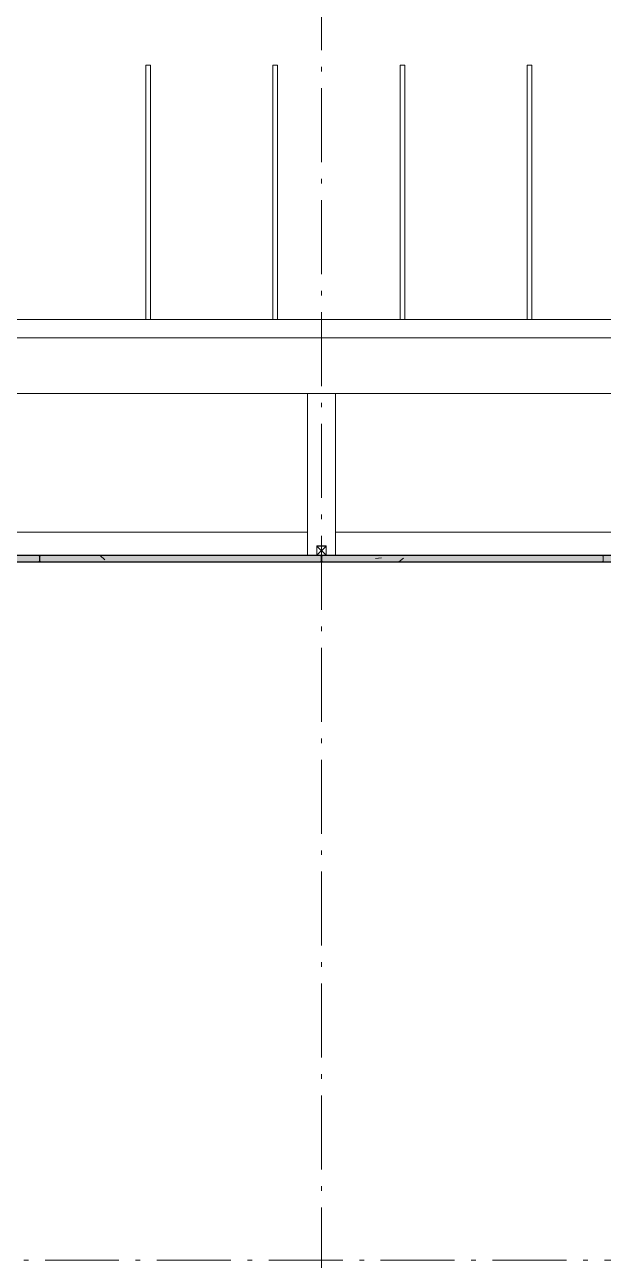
# Model space of a CAD drawing. Header units: metres. Extents: x -55 to 260, y -121 to 64.
# Drawn here: x 152.08 to 164.59, y 0 to 26.71 of the extents above; entities that cross this region are included whole.
import ezdxf

# ---------------------------------------------------------------- set-up
doc = ezdxf.new("R2010")
doc.units = ezdxf.units.M
doc.linetypes.add('01_Grid', pattern=[2.32, 1.6, -0.36, 0, -0.36])
for name, color, linetype, lineweight in [('0-1', 7, 'Continuous', 5), ('03EJES-1', 1, '01_Grid', 5), ('06MUR-1', 253, 'Continuous', 5), ('06MUR-2', 53, 'Continuous', 25), ('06MUREXT-1', 9, 'Continuous', 15), ('17EQAGUA-1', 253, 'Continuous', 5), ('45ESTAC-1', 253, 'Continuous', 5), ('46BANQ-1', 253, 'Continuous', 5), ('70LINEA-1', 254, 'Continuous', 5), ('70LINEA-2', 1, 'Continuous', 5), ('70LINEA_0_25-1', 9, 'Continuous', 15)]:
    doc.layers.add(name, color=color, linetype=linetype, lineweight=lineweight)
pattern_1 = [(50, (0, 0), (2.914806, -0.25534), [0.3048, -3.353]), (355, (0, 0), (-0.5639, 3.05678), [0.24384, -2.682]), (100.451, (0.243, -0.0213), (2.35075, 2.801895), [0.25904, -2.849]), (46.184, (0, 0.8128), (4.336665, -0.672795), [0.4572, -5.029]), (96.636, (0.3614, 0.7567), (3.798, 3.95842), [0.38856, -4.274]), (351.184, (0, 0.813), (3.79858, 3.95859), [0.36576, -4.023]), (21, (0.4064, 0.6096), (2.425556, -1.63645), [0.3048, -3.353]), (326, (0.4064, 0.6096), (0.98876, 2.946903), [0.24384, -2.682]), (71.451, (0.6086, 0.4733), (3.414398, 1.310927), [0.25904, -2.849]), (37.5, (0, 0), (0.049559, 1.352701), [0.13411, -2.516, 0.13411, -2.589, -2.692]), (37.5, (0, 0), (0.049559, 1.352701), [-5.373, 0.13411, -2.558]), (7.5, (0, 0), (1.06888, 1.603233), [0.13411, -1.418, 0.13411, -2.455, -1.026]), (7.5, (0, 0), (1.06888, 1.603233), [-4.141, 0.13411, -0.89205]), (327.5, (-0.9063, 0), (2.1693145, -0.091976), [0.13411, -0.88189, 0.13411, -3.036, -4.206]), (327.5, (-0.9063, 0), (2.1693145, -0.091976), [-4.186, 0.13411, -4.072]), (317.5, (-1.313, 0), (2.370307, 0.40642), [0.13411, -1.187, 0.13411, -1.971, -2.987]), (317.5, (-1.313, 0), (2.370307, 0.40642), [-3.426, 0.13411, -2.853])]

# ---------------------------------------------------------------- blocks, each defined once
blk = doc.blocks.new('Downspout - Square - Downspout - Square 8_x8_-V35-A1 _ A700')
at = {"layer": '17EQAGUA-1'}
for p, q in [((0.102, 0.203), (-0.102, 0.203)), ((-0.102, 0.203), (-0.102, 0)), ((-0.102, 0), (0.102, 0)), ((-0.099, 0.2), (0.099, 0.2)), ((-0.099, 0.003), (-0.099, 0.2)), ((0.099, 0.2), (-0.099, 0.003)), ((-0.099, 0.2), (0.099, 0.003)), ((0.099, 0.003), (-0.099, 0.003)), ((0.099, 0.2), (0.099, 0.003)), ((0.102, 0), (0.102, 0.203))]:
    blk.add_line(p, q, dxfattribs=at)
blk = doc.blocks.new('Parking Lot - Single - Single-V221-A1 _ A700')
at = {"layer": '70LINEA-1'}
for p, q in [((151.947, 25.84), (151.947, 20.34)), ((152.047, 25.84), (151.947, 25.84)), ((152.047, 20.34), (152.047, 25.84)), ((149.247, 20.34), (151.997, 20.34)), ((151.947, 20.34), (152.047, 20.34)), ((152.047, 20.34), (151.947, 20.34)), ((151.947, 20.34), (151.947, 20.34)), ((152.047, 20.34), (152.047, 20.34))]:
    blk.add_line(p, q, dxfattribs=at)
blk = doc.blocks.new('Parking Lot - Single - Single-V222-A1 _ A700')
at = {"layer": '70LINEA-1'}
for p, q in [((160.197, 25.84), (160.197, 20.34)), ((160.297, 25.84), (160.197, 25.84)), ((160.297, 20.34), (160.297, 25.84)), ((157.497, 20.34), (160.197, 20.34)), ((160.197, 20.34), (160.297, 20.34))]:
    blk.add_line(p, q, dxfattribs=at)
blk = doc.blocks.new('Parking Lot - Single - Single-V223-A1 _ A700')
at = {"layer": '70LINEA-1'}
for p, q in [((162.947, 25.84), (162.947, 20.34)), ((163.047, 25.84), (162.947, 25.84)), ((163.047, 20.34), (163.047, 25.84)), ((160.297, 20.34), (162.947, 20.34)), ((162.947, 20.34), (163.047, 20.34))]:
    blk.add_line(p, q, dxfattribs=at)
blk = doc.blocks.new('22011_AR_rvt-1-A1 _ A700')
at = {"layer": '06MUR-1'}
h = blk.add_hatch(dxfattribs=at)
h.set_pattern_fill('FP_1', color=256, style=0, pattern_type=2)
h.set_pattern_definition(pattern_1)
h.paths.add_polyline_path([(177.18, 15.099), (177.18, 15.239), (125.606, 15.239), (125.606, 15.099), (176.822, 15.099)])
h.paths.add_polyline_path([(122.9, 15.099), (124.33, 15.099), (124.33, 15.239), (58.55, 15.239), (58.55, 15.099), (121.359, 15.099)])
h.paths.add_polyline_path([(56.652, 15.099), (57.274, 15.099), (57.274, 15.239), (5.7, 15.239), (5.7, 15.099), (55.112, 15.099)])
at = {"layer": '70LINEA-2'}
h = blk.add_hatch(dxfattribs=at)
h.set_pattern_fill('FP_1', color=256, style=0, pattern_type=2)
h.set_pattern_definition(pattern_1)
h.paths.add_polyline_path([(158.474, 15.099), (158.49, 15.115), (158.49, 15.224), (158.474, 15.239), (152.422, 15.239), (152.406, 15.224), (152.406, 15.115), (152.422, 15.099), (158.334, 15.099)])
h = blk.add_hatch(dxfattribs=at)
h.set_pattern_fill('FP_1', color=256, style=0, pattern_type=2)
h.set_pattern_definition(pattern_1)
h.paths.add_polyline_path([(164.57, 15.099), (164.586, 15.115), (164.586, 15.224), (164.57, 15.239), (158.518, 15.239), (158.502, 15.224), (158.502, 15.115), (158.518, 15.099), (164.497, 15.099)])
at = {"layer": '06MUR-2'}
for p, q in [((177.18, 15.239), (125.606, 15.239)), ((125.606, 15.099), (177.18, 15.099))]:
    blk.add_line(p, q, dxfattribs=at)
at = {"layer": '06MUREXT-1'}
for p, q in [((158.394, 15.24), (146.406, 15.24)), ((170.586, 15.24), (158.598, 15.24)), ((125.605, 15.098), (177.18, 15.098))]:
    blk.add_line(p, q, dxfattribs=at)
at = {"layer": '46BANQ-1'}
for p, q in [((146.604, 18.74), (158.196, 18.74)), ((158.196, 18.74), (158.196, 15.74)), ((158.796, 18.74), (168.195, 18.74)), ((158.796, 15.74), (158.796, 18.74)), ((146.604, 15.74), (158.196, 15.74)), ((158.196, 15.74), (146.604, 15.74)), ((158.196, 15.74), (158.196, 15.24)), ((158.796, 15.74), (168.77, 15.74)), ((158.796, 15.24), (158.796, 15.74)), ((168.77, 15.74), (158.796, 15.74))]:
    blk.add_line(p, q, dxfattribs=at)
at = {"layer": '70LINEA-1'}
for p, q in [((160.172, 20.34), (150.172, 20.34)), ((160.197, 20.34), (160.172, 20.34)), ((162.947, 20.34), (160.297, 20.34)), ((165.697, 20.34), (163.047, 20.34)), ((90.276, 19.94), (168.195, 19.94)), ((168.195, 18.74), (130.376, 18.74))]:
    blk.add_line(p, q, dxfattribs=at)
at = {"layer": '70LINEA_0_25-1'}
for p, q in [((152.378, 15.239), (146.326, 15.239)), ((146.326, 15.239), (152.378, 15.239)), ((152.378, 15.24), (146.406, 15.24)), ((152.378, 15.239), (152.378, 15.24)), ((152.394, 15.224), (152.378, 15.239)), ((152.422, 15.239), (152.406, 15.224)), ((158.394, 15.24), (152.422, 15.24)), ((152.422, 15.24), (152.422, 15.239)), ((158.474, 15.239), (152.422, 15.239)), ((152.422, 15.239), (158.474, 15.239)), ((158.474, 15.239), (158.474, 15.24)), ((158.49, 15.224), (158.474, 15.239)), ((158.518, 15.239), (158.502, 15.224)), ((158.518, 15.24), (158.518, 15.239)), ((164.57, 15.239), (158.518, 15.239)), ((158.518, 15.239), (164.57, 15.239)), ((164.57, 15.24), (158.598, 15.24)), ((164.57, 15.239), (164.57, 15.24)), ((164.586, 15.224), (164.57, 15.239)), ((146.326, 15.099), (152.378, 15.099)), ((152.378, 15.099), (146.326, 15.099)), ((146.326, 15.098), (152.378, 15.098)), ((152.378, 15.099), (152.394, 15.115)), ((152.378, 15.098), (152.378, 15.099)), ((152.394, 15.115), (152.394, 15.224)), ((152.406, 15.224), (152.406, 15.115)), ((152.406, 15.115), (152.422, 15.099)), ((152.422, 15.099), (158.474, 15.099)), ((158.474, 15.099), (152.422, 15.099)), ((152.422, 15.099), (152.422, 15.098)), ((152.422, 15.098), (158.474, 15.098)), ((158.474, 15.099), (158.49, 15.115)), ((158.474, 15.098), (158.474, 15.099)), ((158.49, 15.115), (158.49, 15.224)), ((158.502, 15.224), (158.502, 15.115)), ((158.502, 15.115), (158.518, 15.099)), ((158.518, 15.099), (164.57, 15.099)), ((164.57, 15.099), (158.518, 15.099)), ((158.518, 15.099), (158.518, 15.098)), ((158.518, 15.098), (164.57, 15.098)), ((164.57, 15.099), (164.586, 15.115)), ((164.57, 15.098), (164.57, 15.099)), ((164.586, 15.115), (164.586, 15.224))]:
    blk.add_line(p, q, dxfattribs=at)
at = {"layer": '17EQAGUA-1'}
blk.add_blockref('Downspout - Square - Downspout - Square 8_x8_-V35-A1 _ A700', (158.496, 15.24), dxfattribs=at)
at = {"layer": '45ESTAC-1'}
for name, p in [('Parking Lot - Single - Single-V221-A1 _ A700', (2.75, 0)), ('Parking Lot - Single - Single-V221-A1 _ A700', (5.5, 0)), ('Parking Lot - Single - Single-V222-A1 _ A700', (0, 0)), ('Parking Lot - Single - Single-V223-A1 _ A700', (0, 0)), ('Parking Lot - Single - Single-V223-A1 _ A700', (2.75, 0))]:
    blk.add_blockref(name, p, dxfattribs=at)
blk = doc.blocks.new('Downspout - Square - Downspout - Square 8_x8_-V436-A1 _ A700')
at = {"layer": '17EQAGUA-1'}
for p, q in [((0.102, 0.203), (-0.102, 0.203)), ((-0.102, 0.203), (-0.102, 0)), ((-0.102, 0), (0.102, 0)), ((-0.099, 0.2), (0.099, 0.2)), ((-0.099, 0.003), (-0.099, 0.2)), ((0.099, 0.2), (-0.099, 0.003)), ((-0.099, 0.2), (0.099, 0.003)), ((0.099, 0.003), (-0.099, 0.003)), ((0.099, 0.2), (0.099, 0.003)), ((0.102, 0), (0.102, 0.203))]:
    blk.add_line(p, q, dxfattribs=at)
blk = doc.blocks.new('Parking Lot - Single - Single-V607-A1 _ A700')
at = {"layer": '70LINEA-1'}
for p, q in [((160.197, 25.84), (160.197, 20.34)), ((160.297, 25.84), (160.197, 25.84)), ((160.297, 20.34), (160.297, 25.84)), ((157.497, 20.34), (160.197, 20.34)), ((160.197, 20.34), (160.297, 20.34))]:
    blk.add_line(p, q, dxfattribs=at)
blk = doc.blocks.new('Parking Lot - Single - Single-V608-A1 _ A700')
at = {"layer": '70LINEA-1'}
for p, q in [((162.947, 25.84), (162.947, 20.34)), ((163.047, 25.84), (162.947, 25.84)), ((163.047, 20.34), (163.047, 25.84)), ((160.297, 20.34), (162.947, 20.34)), ((162.947, 20.34), (163.047, 20.34))]:
    blk.add_line(p, q, dxfattribs=at)
blk = doc.blocks.new('22011_AR_rvt-2-A1 _ A700')
at = {"layer": '06MUR-1'}
h = blk.add_hatch(dxfattribs=at)
h.set_pattern_fill('FP_1', color=256, style=0, pattern_type=2)
h.set_pattern_definition(pattern_1)
h.paths.add_polyline_path([(177.18, 15.099), (177.18, 15.239), (125.606, 15.239), (125.606, 15.099), (176.822, 15.099)])
h.paths.add_polyline_path([(122.9, 15.099), (124.33, 15.099), (124.33, 15.239), (58.55, 15.239), (58.55, 15.099), (121.359, 15.099)])
h.paths.add_polyline_path([(56.652, 15.099), (57.274, 15.099), (57.274, 15.239), (5.7, 15.239), (5.7, 15.099), (55.112, 15.099)])
at = {"layer": '70LINEA-2'}
h = blk.add_hatch(dxfattribs=at)
h.set_pattern_fill('FP_1', color=256, style=0, pattern_type=2)
h.set_pattern_definition(pattern_1)
h.paths.add_polyline_path([(158.474, 15.099), (158.49, 15.115), (158.49, 15.224), (158.474, 15.239), (152.422, 15.239), (152.406, 15.224), (152.406, 15.115), (152.422, 15.099), (158.334, 15.099)])
h = blk.add_hatch(dxfattribs=at)
h.set_pattern_fill('FP_1', color=256, style=0, pattern_type=2)
h.set_pattern_definition(pattern_1)
h.paths.add_polyline_path([(164.57, 15.099), (164.586, 15.115), (164.586, 15.224), (164.57, 15.239), (158.518, 15.239), (158.502, 15.224), (158.502, 15.115), (158.518, 15.099), (164.497, 15.099)])
at = {"layer": '06MUR-2'}
for p, q in [((177.18, 15.239), (125.606, 15.239)), ((125.606, 15.099), (177.18, 15.099))]:
    blk.add_line(p, q, dxfattribs=at)
at = {"layer": '06MUREXT-1'}
for p, q in [((158.394, 15.24), (146.406, 15.24)), ((170.586, 15.24), (158.598, 15.24)), ((125.605, 15.098), (177.18, 15.098))]:
    blk.add_line(p, q, dxfattribs=at)
at = {"layer": '46BANQ-1'}
for p, q in [((146.604, 18.74), (158.196, 18.74)), ((158.196, 18.74), (158.196, 15.74)), ((158.796, 18.74), (168.195, 18.74)), ((158.796, 15.74), (158.796, 18.74)), ((146.604, 15.74), (158.196, 15.74)), ((158.196, 15.74), (146.604, 15.74)), ((158.196, 15.74), (158.196, 15.24)), ((158.796, 15.74), (168.77, 15.74)), ((158.796, 15.24), (158.796, 15.74)), ((168.77, 15.74), (158.796, 15.74))]:
    blk.add_line(p, q, dxfattribs=at)
at = {"layer": '70LINEA-1'}
for p, q in [((160.172, 20.34), (150.172, 20.34)), ((160.197, 20.34), (160.172, 20.34)), ((162.947, 20.34), (160.297, 20.34)), ((165.697, 20.34), (163.047, 20.34)), ((90.276, 19.94), (168.195, 19.94)), ((168.195, 18.74), (130.376, 18.74))]:
    blk.add_line(p, q, dxfattribs=at)
at = {"layer": '70LINEA_0_25-1'}
for p, q in [((152.378, 15.239), (146.326, 15.239)), ((146.326, 15.239), (152.378, 15.239)), ((152.378, 15.24), (146.406, 15.24)), ((152.378, 15.239), (152.378, 15.24)), ((152.394, 15.224), (152.378, 15.239)), ((152.422, 15.239), (152.406, 15.224)), ((158.394, 15.24), (152.422, 15.24)), ((152.422, 15.24), (152.422, 15.239)), ((158.474, 15.239), (152.422, 15.239)), ((152.422, 15.239), (158.474, 15.239)), ((158.474, 15.239), (158.474, 15.24)), ((158.49, 15.224), (158.474, 15.239)), ((158.518, 15.239), (158.502, 15.224)), ((158.518, 15.24), (158.518, 15.239)), ((164.57, 15.239), (158.518, 15.239)), ((158.518, 15.239), (164.57, 15.239)), ((164.57, 15.24), (158.598, 15.24)), ((164.57, 15.239), (164.57, 15.24)), ((164.586, 15.224), (164.57, 15.239)), ((146.326, 15.099), (152.378, 15.099)), ((152.378, 15.099), (146.326, 15.099)), ((146.326, 15.098), (152.378, 15.098)), ((152.378, 15.099), (152.394, 15.115)), ((152.378, 15.098), (152.378, 15.099)), ((152.394, 15.115), (152.394, 15.224)), ((152.406, 15.224), (152.406, 15.115)), ((152.406, 15.115), (152.422, 15.099)), ((152.422, 15.099), (158.474, 15.099)), ((158.474, 15.099), (152.422, 15.099)), ((152.422, 15.099), (152.422, 15.098)), ((152.422, 15.098), (158.474, 15.098)), ((158.474, 15.099), (158.49, 15.115)), ((158.474, 15.098), (158.474, 15.099)), ((158.49, 15.115), (158.49, 15.224)), ((158.502, 15.224), (158.502, 15.115)), ((158.502, 15.115), (158.518, 15.099)), ((158.518, 15.099), (164.57, 15.099)), ((164.57, 15.099), (158.518, 15.099)), ((158.518, 15.099), (158.518, 15.098)), ((158.518, 15.098), (164.57, 15.098)), ((164.57, 15.099), (164.586, 15.115)), ((164.57, 15.098), (164.57, 15.099)), ((164.586, 15.115), (164.586, 15.224))]:
    blk.add_line(p, q, dxfattribs=at)
at = {"layer": '17EQAGUA-1'}
blk.add_blockref('Downspout - Square - Downspout - Square 8_x8_-V436-A1 _ A700', (158.496, 15.24), dxfattribs=at)
at = {"layer": '45ESTAC-1'}
for name, p in [('Parking Lot - Single - Single-V221-A1 _ A700', (2.75, 0)), ('Parking Lot - Single - Single-V221-A1 _ A700', (5.5, 0)), ('Parking Lot - Single - Single-V607-A1 _ A700', (0, 0)), ('Parking Lot - Single - Single-V608-A1 _ A700', (0, 0)), ('Parking Lot - Single - Single-V608-A1 _ A700', (2.75, 0))]:
    blk.add_blockref(name, p, dxfattribs=at)

msp = doc.modelspace()

# ---------------------------------------------------------------- linework, layer by layer
at = {"layer": '03EJES-1'}
for p, q in [((158.496, -60.96), (158.496, 60.3168)), ((255.455, 15.241), (-51.4051, 15.241)), ((195.2564, -0.001), (-51.4051, -0.001))]:
    msp.add_line(p, q, dxfattribs=at)

# ---------------------------------------------------------------- block references
at = {"layer": '0-1'}
for name in ['22011_AR_rvt-2-A1 _ A700', '22011_AR_rvt-1-A1 _ A700']:
    msp.add_blockref(name, (0, 0), dxfattribs=at)

doc.saveas('drawing.dxf')
